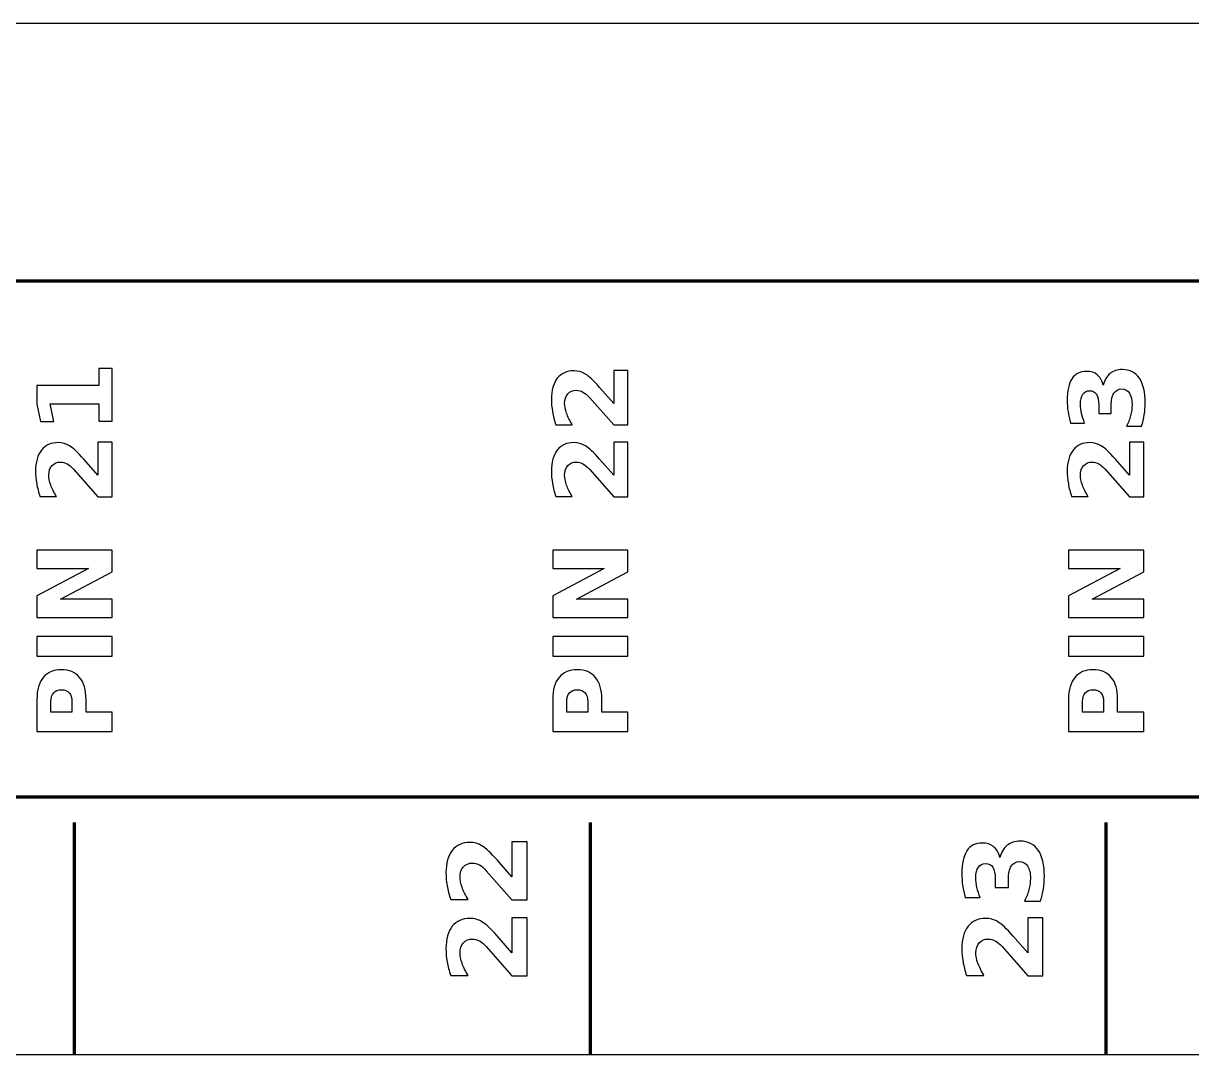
# Model space of a CAD drawing. Header units: centimetres. Extents: x -11 to 25, y -15.8 to -13.8.
# Drawn here: x 9.401 to 11.666, y -15.85 to -13.85 of the extents above; entities that cross this region are included whole.
import ezdxf

# ---------------------------------------------------------------- set-up
doc = ezdxf.new("R2010")
doc.units = ezdxf.units.CM
doc.header["$MEASUREMENT"] = 0
doc.layers.add('Layer 1', color=7, linetype='Continuous')

msp = doc.modelspace()

# ---------------------------------------------------------------- linework, layer by layer
at = {"layer": 'Layer 1', "color": 7}
msp.add_open_spline([(-10.9698, -13.85), (-10.9698, -13.85), (25.0302, -13.85), (25.0302, -13.85), (25.0302, -13.85), (25.0302, -13.85), (25.0302, -15.85), (25.0302, -15.85), (25.0302, -15.85), (25.0302, -15.85), (-10.9698, -15.85), (-10.9698, -15.85), (-10.9698, -15.85), (-10.9698, -15.85), (-10.9698, -13.85), (-10.9698, -13.85)], degree=3, knots=[0, 0, 0, 0, 0.25, 0.25, 0.25, 0.25, 0.5, 0.5, 0.5, 0.5, 0.75, 0.75, 0.75, 0.75, 1, 1, 1, 1], dxfattribs=at)
at = {"layer": 'Layer 1', "color": 250, "lineweight": 100}
msp.add_open_spline([(-10.76247, -15.35), (-10.76247, -15.35), (-10.76247, -14.35), (-10.76247, -14.35), (-10.76247, -14.35), (-10.76247, -14.35), (24.83753, -14.35), (24.83753, -14.35), (24.83753, -14.35), (24.83753, -14.35), (24.83753, -15.35), (24.83753, -15.35), (24.83753, -15.35), (24.83753, -15.35), (-10.76247, -15.35), (-10.76247, -15.35)], degree=3, knots=[0, 0, 0, 0, 0.25, 0.25, 0.25, 0.25, 0.5, 0.5, 0.5, 0.5, 0.75, 0.75, 0.75, 0.75, 1, 1, 1, 1], dxfattribs=at)
at = {"layer": 'Layer 1', "color": 250}
for points, knots in [([(9.54686, -14.62128), (9.54686, -14.62128), (9.54686, -14.58808), (9.54686, -14.58808), (9.54686, -14.58808), (9.54686, -14.58808), (9.45263, -14.58808), (9.45263, -14.58808), (9.45263, -14.58808), (9.45263, -14.58808), (9.45966, -14.62214), (9.45966, -14.62214), (9.45966, -14.62214), (9.45966, -14.62214), (9.43406, -14.62214), (9.43406, -14.62214), (9.43406, -14.62214), (9.43406, -14.62214), (9.42703, -14.58828), (9.42703, -14.58828), (9.42703, -14.58828), (9.42703, -14.58828), (9.42703, -14.55254), (9.42703, -14.55254), (9.42703, -14.55254), (9.42703, -14.55254), (9.54686, -14.55254), (9.54686, -14.55254), (9.54686, -14.55254), (9.54686, -14.55254), (9.54686, -14.51934), (9.54686, -14.51934), (9.54686, -14.51934), (9.54686, -14.51934), (9.57283, -14.51934), (9.57283, -14.51934), (9.57283, -14.51934), (9.57283, -14.51934), (9.57283, -14.62128), (9.57283, -14.62128), (9.57283, -14.62128), (9.57283, -14.62128), (9.54686, -14.62128), (9.54686, -14.62128)], [0, 0, 0, 0, 0.0909091, 0.0909091, 0.0909091, 0.0909091, 0.1818182, 0.1818182, 0.1818182, 0.1818182, 0.2727273, 0.2727273, 0.2727273, 0.2727273, 0.3636364, 0.3636364, 0.3636364, 0.3636364, 0.4545455, 0.4545455, 0.4545455, 0.4545455, 0.5454545, 0.5454545, 0.5454545, 0.5454545, 0.6363636, 0.6363636, 0.6363636, 0.6363636, 0.7272727, 0.7272727, 0.7272727, 0.7272727, 0.8181818, 0.8181818, 0.8181818, 0.8181818, 0.9090909, 0.9090909, 0.9090909, 0.9090909, 1, 1, 1, 1]), ([(10.5452, -14.58708), (10.5452, -14.58708), (10.5452, -14.52291), (10.5452, -14.52291), (10.5452, -14.52291), (10.5452, -14.52291), (10.57283, -14.52291), (10.57283, -14.52291), (10.57283, -14.52291), (10.57283, -14.52291), (10.57283, -14.62888), (10.57283, -14.62888), (10.57283, -14.62888), (10.57283, -14.62888), (10.5452, -14.62888), (10.5452, -14.62888), (10.5452, -14.62888), (10.5452, -14.62888), (10.49823, -14.57564), (10.49823, -14.57564), (10.49823, -14.57564), (10.49393, -14.57088), (10.48973, -14.56738), (10.48563, -14.56511), (10.48563, -14.56511), (10.48153, -14.56281), (10.47726, -14.56168), (10.47283, -14.56168), (10.47283, -14.56168), (10.466, -14.56168), (10.4605, -14.56398), (10.45633, -14.56858), (10.45633, -14.56858), (10.45216, -14.57314), (10.4501, -14.57924), (10.4501, -14.58688), (10.4501, -14.58688), (10.4501, -14.59274), (10.45136, -14.59914), (10.45386, -14.60611), (10.45386, -14.60611), (10.45636, -14.61308), (10.4601, -14.62054), (10.46503, -14.62848), (10.46503, -14.62848), (10.46503, -14.62848), (10.433, -14.62848), (10.433, -14.62848), (10.433, -14.62848), (10.4302, -14.62001), (10.42806, -14.61164), (10.4266, -14.60338), (10.4266, -14.60338), (10.42513, -14.59511), (10.4244, -14.58701), (10.4244, -14.57904), (10.4244, -14.57904), (10.4244, -14.56161), (10.42823, -14.54804), (10.43593, -14.53838), (10.43593, -14.53838), (10.4436, -14.52871), (10.4543, -14.52388), (10.46806, -14.52388), (10.46806, -14.52388), (10.476, -14.52388), (10.4834, -14.52594), (10.49026, -14.53004), (10.49026, -14.53004), (10.49713, -14.53414), (10.50633, -14.54278), (10.51786, -14.55591), (10.51786, -14.55591), (10.51786, -14.55591), (10.5452, -14.58708), (10.5452, -14.58708)], [0, 0, 0, 0, 0.0526316, 0.0526316, 0.0526316, 0.0526316, 0.1052632, 0.1052632, 0.1052632, 0.1052632, 0.1578947, 0.1578947, 0.1578947, 0.1578947, 0.2105263, 0.2105263, 0.2105263, 0.2105263, 0.2631579, 0.2631579, 0.2631579, 0.2631579, 0.3157895, 0.3157895, 0.3157895, 0.3157895, 0.3684211, 0.3684211, 0.3684211, 0.3684211, 0.4210526, 0.4210526, 0.4210526, 0.4210526, 0.4736842, 0.4736842, 0.4736842, 0.4736842, 0.5263158, 0.5263158, 0.5263158, 0.5263158, 0.5789474, 0.5789474, 0.5789474, 0.5789474, 0.6315789, 0.6315789, 0.6315789, 0.6315789, 0.6842105, 0.6842105, 0.6842105, 0.6842105, 0.7368421, 0.7368421, 0.7368421, 0.7368421, 0.7894737, 0.7894737, 0.7894737, 0.7894737, 0.8421053, 0.8421053, 0.8421053, 0.8421053, 0.8947368, 0.8947368, 0.8947368, 0.8947368, 0.9473684, 0.9473684, 0.9473684, 0.9473684, 1, 1, 1, 1]), ([(11.4942, -14.55154), (11.49673, -14.54174), (11.50116, -14.53424), (11.50743, -14.52914), (11.50743, -14.52914), (11.51373, -14.52404), (11.5217, -14.52148), (11.5314, -14.52148), (11.5314, -14.52148), (11.54586, -14.52148), (11.55686, -14.52701), (11.5644, -14.53808), (11.5644, -14.53808), (11.5719, -14.54914), (11.57566, -14.56528), (11.57566, -14.58651), (11.57566, -14.58651), (11.57566, -14.59401), (11.57506, -14.60151), (11.57386, -14.60904), (11.57386, -14.60904), (11.57266, -14.61654), (11.57083, -14.62398), (11.56843, -14.63134), (11.56843, -14.63134), (11.56843, -14.63134), (11.53943, -14.63134), (11.53943, -14.63134), (11.53943, -14.63134), (11.54293, -14.62431), (11.5456, -14.61734), (11.5474, -14.61041), (11.5474, -14.61041), (11.54916, -14.60348), (11.55006, -14.59664), (11.55006, -14.58994), (11.55006, -14.58994), (11.55006, -14.57998), (11.54833, -14.57234), (11.5449, -14.56704), (11.5449, -14.56704), (11.54143, -14.56174), (11.5365, -14.55908), (11.53003, -14.55908), (11.53003, -14.55908), (11.5234, -14.55908), (11.51836, -14.56181), (11.51496, -14.56724), (11.51496, -14.56724), (11.51153, -14.57268), (11.50983, -14.58071), (11.50983, -14.59131), (11.50983, -14.59131), (11.50983, -14.59131), (11.50983, -14.60634), (11.50983, -14.60634), (11.50983, -14.60634), (11.50983, -14.60634), (11.4856, -14.60634), (11.4856, -14.60634), (11.4856, -14.60634), (11.4856, -14.60634), (11.4856, -14.59054), (11.4856, -14.59054), (11.4856, -14.59054), (11.4856, -14.58108), (11.48413, -14.57408), (11.48116, -14.56944), (11.48116, -14.56944), (11.4782, -14.56481), (11.4737, -14.56251), (11.46766, -14.56251), (11.46766, -14.56251), (11.46206, -14.56251), (11.45773, -14.56474), (11.4547, -14.56924), (11.4547, -14.56924), (11.45163, -14.57374), (11.4501, -14.58008), (11.4501, -14.58828), (11.4501, -14.58828), (11.4501, -14.59434), (11.45076, -14.60044), (11.45213, -14.60664), (11.45213, -14.60664), (11.4535, -14.61281), (11.45553, -14.61894), (11.4582, -14.62508), (11.4582, -14.62508), (11.4582, -14.62508), (11.43066, -14.62508), (11.43066, -14.62508), (11.43066, -14.62508), (11.42856, -14.61764), (11.427, -14.61031), (11.42596, -14.60301), (11.42596, -14.60301), (11.42493, -14.59571), (11.4244, -14.58858), (11.4244, -14.58154), (11.4244, -14.58154), (11.4244, -14.56261), (11.4275, -14.54841), (11.43373, -14.53901), (11.43373, -14.53901), (11.43993, -14.52961), (11.4493, -14.52491), (11.4618, -14.52491), (11.4618, -14.52491), (11.4703, -14.52491), (11.4773, -14.52714), (11.48273, -14.53164), (11.48273, -14.53164), (11.48816, -14.53614), (11.492, -14.54278), (11.4942, -14.55154)], [0, 0, 0, 0, 0.0344828, 0.0344828, 0.0344828, 0.0344828, 0.0689655, 0.0689655, 0.0689655, 0.0689655, 0.1034483, 0.1034483, 0.1034483, 0.1034483, 0.137931, 0.137931, 0.137931, 0.137931, 0.1724138, 0.1724138, 0.1724138, 0.1724138, 0.2068966, 0.2068966, 0.2068966, 0.2068966, 0.2413793, 0.2413793, 0.2413793, 0.2413793, 0.2758621, 0.2758621, 0.2758621, 0.2758621, 0.3103448, 0.3103448, 0.3103448, 0.3103448, 0.3448276, 0.3448276, 0.3448276, 0.3448276, 0.3793103, 0.3793103, 0.3793103, 0.3793103, 0.4137931, 0.4137931, 0.4137931, 0.4137931, 0.4482759, 0.4482759, 0.4482759, 0.4482759, 0.4827586, 0.4827586, 0.4827586, 0.4827586, 0.5172414, 0.5172414, 0.5172414, 0.5172414, 0.5517241, 0.5517241, 0.5517241, 0.5517241, 0.5862069, 0.5862069, 0.5862069, 0.5862069, 0.6206897, 0.6206897, 0.6206897, 0.6206897, 0.6551724, 0.6551724, 0.6551724, 0.6551724, 0.6896552, 0.6896552, 0.6896552, 0.6896552, 0.7241379, 0.7241379, 0.7241379, 0.7241379, 0.7586207, 0.7586207, 0.7586207, 0.7586207, 0.7931034, 0.7931034, 0.7931034, 0.7931034, 0.8275862, 0.8275862, 0.8275862, 0.8275862, 0.862069, 0.862069, 0.862069, 0.862069, 0.8965517, 0.8965517, 0.8965517, 0.8965517, 0.9310345, 0.9310345, 0.9310345, 0.9310345, 0.9655172, 0.9655172, 0.9655172, 0.9655172, 1, 1, 1, 1]), ([(9.5452, -14.72625), (9.5452, -14.72625), (9.5452, -14.66208), (9.5452, -14.66208), (9.5452, -14.66208), (9.5452, -14.66208), (9.57283, -14.66208), (9.57283, -14.66208), (9.57283, -14.66208), (9.57283, -14.66208), (9.57283, -14.76805), (9.57283, -14.76805), (9.57283, -14.76805), (9.57283, -14.76805), (9.5452, -14.76805), (9.5452, -14.76805), (9.5452, -14.76805), (9.5452, -14.76805), (9.49823, -14.71481), (9.49823, -14.71481), (9.49823, -14.71481), (9.49393, -14.71005), (9.48973, -14.70655), (9.48563, -14.70428), (9.48563, -14.70428), (9.48153, -14.70198), (9.47726, -14.70085), (9.47283, -14.70085), (9.47283, -14.70085), (9.466, -14.70085), (9.4605, -14.70315), (9.45633, -14.70775), (9.45633, -14.70775), (9.45216, -14.71231), (9.4501, -14.71841), (9.4501, -14.72605), (9.4501, -14.72605), (9.4501, -14.73191), (9.45136, -14.73831), (9.45386, -14.74528), (9.45386, -14.74528), (9.45636, -14.75225), (9.4601, -14.75971), (9.46503, -14.76765), (9.46503, -14.76765), (9.46503, -14.76765), (9.433, -14.76765), (9.433, -14.76765), (9.433, -14.76765), (9.4302, -14.75918), (9.42806, -14.75081), (9.4266, -14.74255), (9.4266, -14.74255), (9.42513, -14.73428), (9.4244, -14.72618), (9.4244, -14.71821), (9.4244, -14.71821), (9.4244, -14.70078), (9.42823, -14.68721), (9.43593, -14.67755), (9.43593, -14.67755), (9.4436, -14.66788), (9.4543, -14.66305), (9.46806, -14.66305), (9.46806, -14.66305), (9.476, -14.66305), (9.4834, -14.66511), (9.49026, -14.66921), (9.49026, -14.66921), (9.49713, -14.67331), (9.50633, -14.68195), (9.51786, -14.69508), (9.51786, -14.69508), (9.51786, -14.69508), (9.5452, -14.72625), (9.5452, -14.72625)], [0, 0, 0, 0, 0.0526316, 0.0526316, 0.0526316, 0.0526316, 0.1052632, 0.1052632, 0.1052632, 0.1052632, 0.1578947, 0.1578947, 0.1578947, 0.1578947, 0.2105263, 0.2105263, 0.2105263, 0.2105263, 0.2631579, 0.2631579, 0.2631579, 0.2631579, 0.3157895, 0.3157895, 0.3157895, 0.3157895, 0.3684211, 0.3684211, 0.3684211, 0.3684211, 0.4210526, 0.4210526, 0.4210526, 0.4210526, 0.4736842, 0.4736842, 0.4736842, 0.4736842, 0.5263158, 0.5263158, 0.5263158, 0.5263158, 0.5789474, 0.5789474, 0.5789474, 0.5789474, 0.6315789, 0.6315789, 0.6315789, 0.6315789, 0.6842105, 0.6842105, 0.6842105, 0.6842105, 0.7368421, 0.7368421, 0.7368421, 0.7368421, 0.7894737, 0.7894737, 0.7894737, 0.7894737, 0.8421053, 0.8421053, 0.8421053, 0.8421053, 0.8947368, 0.8947368, 0.8947368, 0.8947368, 0.9473684, 0.9473684, 0.9473684, 0.9473684, 1, 1, 1, 1]), ([(10.5452, -14.72625), (10.5452, -14.72625), (10.5452, -14.66208), (10.5452, -14.66208), (10.5452, -14.66208), (10.5452, -14.66208), (10.57283, -14.66208), (10.57283, -14.66208), (10.57283, -14.66208), (10.57283, -14.66208), (10.57283, -14.76805), (10.57283, -14.76805), (10.57283, -14.76805), (10.57283, -14.76805), (10.5452, -14.76805), (10.5452, -14.76805), (10.5452, -14.76805), (10.5452, -14.76805), (10.49823, -14.71481), (10.49823, -14.71481), (10.49823, -14.71481), (10.49393, -14.71005), (10.48973, -14.70655), (10.48563, -14.70428), (10.48563, -14.70428), (10.48153, -14.70198), (10.47726, -14.70085), (10.47283, -14.70085), (10.47283, -14.70085), (10.466, -14.70085), (10.4605, -14.70315), (10.45633, -14.70775), (10.45633, -14.70775), (10.45216, -14.71231), (10.4501, -14.71841), (10.4501, -14.72605), (10.4501, -14.72605), (10.4501, -14.73191), (10.45136, -14.73831), (10.45386, -14.74528), (10.45386, -14.74528), (10.45636, -14.75225), (10.4601, -14.75971), (10.46503, -14.76765), (10.46503, -14.76765), (10.46503, -14.76765), (10.433, -14.76765), (10.433, -14.76765), (10.433, -14.76765), (10.4302, -14.75918), (10.42806, -14.75081), (10.4266, -14.74255), (10.4266, -14.74255), (10.42513, -14.73428), (10.4244, -14.72618), (10.4244, -14.71821), (10.4244, -14.71821), (10.4244, -14.70078), (10.42823, -14.68721), (10.43593, -14.67755), (10.43593, -14.67755), (10.4436, -14.66788), (10.4543, -14.66305), (10.46806, -14.66305), (10.46806, -14.66305), (10.476, -14.66305), (10.4834, -14.66511), (10.49026, -14.66921), (10.49026, -14.66921), (10.49713, -14.67331), (10.50633, -14.68195), (10.51786, -14.69508), (10.51786, -14.69508), (10.51786, -14.69508), (10.5452, -14.72625), (10.5452, -14.72625)], [0, 0, 0, 0, 0.0526316, 0.0526316, 0.0526316, 0.0526316, 0.1052632, 0.1052632, 0.1052632, 0.1052632, 0.1578947, 0.1578947, 0.1578947, 0.1578947, 0.2105263, 0.2105263, 0.2105263, 0.2105263, 0.2631579, 0.2631579, 0.2631579, 0.2631579, 0.3157895, 0.3157895, 0.3157895, 0.3157895, 0.3684211, 0.3684211, 0.3684211, 0.3684211, 0.4210526, 0.4210526, 0.4210526, 0.4210526, 0.4736842, 0.4736842, 0.4736842, 0.4736842, 0.5263158, 0.5263158, 0.5263158, 0.5263158, 0.5789474, 0.5789474, 0.5789474, 0.5789474, 0.6315789, 0.6315789, 0.6315789, 0.6315789, 0.6842105, 0.6842105, 0.6842105, 0.6842105, 0.7368421, 0.7368421, 0.7368421, 0.7368421, 0.7894737, 0.7894737, 0.7894737, 0.7894737, 0.8421053, 0.8421053, 0.8421053, 0.8421053, 0.8947368, 0.8947368, 0.8947368, 0.8947368, 0.9473684, 0.9473684, 0.9473684, 0.9473684, 1, 1, 1, 1]), ([(11.5452, -14.72625), (11.5452, -14.72625), (11.5452, -14.66208), (11.5452, -14.66208), (11.5452, -14.66208), (11.5452, -14.66208), (11.57283, -14.66208), (11.57283, -14.66208), (11.57283, -14.66208), (11.57283, -14.66208), (11.57283, -14.76805), (11.57283, -14.76805), (11.57283, -14.76805), (11.57283, -14.76805), (11.5452, -14.76805), (11.5452, -14.76805), (11.5452, -14.76805), (11.5452, -14.76805), (11.49823, -14.71481), (11.49823, -14.71481), (11.49823, -14.71481), (11.49393, -14.71005), (11.48973, -14.70655), (11.48563, -14.70428), (11.48563, -14.70428), (11.48153, -14.70198), (11.47726, -14.70085), (11.47283, -14.70085), (11.47283, -14.70085), (11.466, -14.70085), (11.4605, -14.70315), (11.45633, -14.70775), (11.45633, -14.70775), (11.45216, -14.71231), (11.4501, -14.71841), (11.4501, -14.72605), (11.4501, -14.72605), (11.4501, -14.73191), (11.45136, -14.73831), (11.45386, -14.74528), (11.45386, -14.74528), (11.45636, -14.75225), (11.4601, -14.75971), (11.46503, -14.76765), (11.46503, -14.76765), (11.46503, -14.76765), (11.433, -14.76765), (11.433, -14.76765), (11.433, -14.76765), (11.4302, -14.75918), (11.42806, -14.75081), (11.4266, -14.74255), (11.4266, -14.74255), (11.42513, -14.73428), (11.4244, -14.72618), (11.4244, -14.71821), (11.4244, -14.71821), (11.4244, -14.70078), (11.42823, -14.68721), (11.43593, -14.67755), (11.43593, -14.67755), (11.4436, -14.66788), (11.4543, -14.66305), (11.46806, -14.66305), (11.46806, -14.66305), (11.476, -14.66305), (11.4834, -14.66511), (11.49026, -14.66921), (11.49026, -14.66921), (11.49713, -14.67331), (11.50633, -14.68195), (11.51786, -14.69508), (11.51786, -14.69508), (11.51786, -14.69508), (11.5452, -14.72625), (11.5452, -14.72625)], [0, 0, 0, 0, 0.0526316, 0.0526316, 0.0526316, 0.0526316, 0.1052632, 0.1052632, 0.1052632, 0.1052632, 0.1578947, 0.1578947, 0.1578947, 0.1578947, 0.2105263, 0.2105263, 0.2105263, 0.2105263, 0.2631579, 0.2631579, 0.2631579, 0.2631579, 0.3157895, 0.3157895, 0.3157895, 0.3157895, 0.3684211, 0.3684211, 0.3684211, 0.3684211, 0.4210526, 0.4210526, 0.4210526, 0.4210526, 0.4736842, 0.4736842, 0.4736842, 0.4736842, 0.5263158, 0.5263158, 0.5263158, 0.5263158, 0.5789474, 0.5789474, 0.5789474, 0.5789474, 0.6315789, 0.6315789, 0.6315789, 0.6315789, 0.6842105, 0.6842105, 0.6842105, 0.6842105, 0.7368421, 0.7368421, 0.7368421, 0.7368421, 0.7894737, 0.7894737, 0.7894737, 0.7894737, 0.8421053, 0.8421053, 0.8421053, 0.8421053, 0.8947368, 0.8947368, 0.8947368, 0.8947368, 0.9473684, 0.9473684, 0.9473684, 0.9473684, 1, 1, 1, 1]), ([(9.42703, -15.00251), (9.42703, -15.00251), (9.42703, -14.96051), (9.42703, -14.96051), (9.42703, -14.96051), (9.42703, -14.96051), (9.52703, -14.90748), (9.52703, -14.90748), (9.52703, -14.90748), (9.52703, -14.90748), (9.42703, -14.90748), (9.42703, -14.90748), (9.42703, -14.90748), (9.42703, -14.90748), (9.42703, -14.87185), (9.42703, -14.87185), (9.42703, -14.87185), (9.42703, -14.87185), (9.57283, -14.87185), (9.57283, -14.87185), (9.57283, -14.87185), (9.57283, -14.87185), (9.57283, -14.91385), (9.57283, -14.91385), (9.57283, -14.91385), (9.57283, -14.91385), (9.47283, -14.96688), (9.47283, -14.96688), (9.47283, -14.96688), (9.47283, -14.96688), (9.57283, -14.96688), (9.57283, -14.96688), (9.57283, -14.96688), (9.57283, -14.96688), (9.57283, -15.00251), (9.57283, -15.00251), (9.57283, -15.00251), (9.57283, -15.00251), (9.42703, -15.00251), (9.42703, -15.00251)], [0, 0, 0, 0, 0.1, 0.1, 0.1, 0.1, 0.2, 0.2, 0.2, 0.2, 0.3, 0.3, 0.3, 0.3, 0.4, 0.4, 0.4, 0.4, 0.5, 0.5, 0.5, 0.5, 0.6, 0.6, 0.6, 0.6, 0.7, 0.7, 0.7, 0.7, 0.8, 0.8, 0.8, 0.8, 0.9, 0.9, 0.9, 0.9, 1, 1, 1, 1]), ([(10.42703, -15.00251), (10.42703, -15.00251), (10.42703, -14.96051), (10.42703, -14.96051), (10.42703, -14.96051), (10.42703, -14.96051), (10.52703, -14.90748), (10.52703, -14.90748), (10.52703, -14.90748), (10.52703, -14.90748), (10.42703, -14.90748), (10.42703, -14.90748), (10.42703, -14.90748), (10.42703, -14.90748), (10.42703, -14.87185), (10.42703, -14.87185), (10.42703, -14.87185), (10.42703, -14.87185), (10.57283, -14.87185), (10.57283, -14.87185), (10.57283, -14.87185), (10.57283, -14.87185), (10.57283, -14.91385), (10.57283, -14.91385), (10.57283, -14.91385), (10.57283, -14.91385), (10.47283, -14.96688), (10.47283, -14.96688), (10.47283, -14.96688), (10.47283, -14.96688), (10.57283, -14.96688), (10.57283, -14.96688), (10.57283, -14.96688), (10.57283, -14.96688), (10.57283, -15.00251), (10.57283, -15.00251), (10.57283, -15.00251), (10.57283, -15.00251), (10.42703, -15.00251), (10.42703, -15.00251)], [0, 0, 0, 0, 0.1, 0.1, 0.1, 0.1, 0.2, 0.2, 0.2, 0.2, 0.3, 0.3, 0.3, 0.3, 0.4, 0.4, 0.4, 0.4, 0.5, 0.5, 0.5, 0.5, 0.6, 0.6, 0.6, 0.6, 0.7, 0.7, 0.7, 0.7, 0.8, 0.8, 0.8, 0.8, 0.9, 0.9, 0.9, 0.9, 1, 1, 1, 1]), ([(11.42703, -15.00251), (11.42703, -15.00251), (11.42703, -14.96051), (11.42703, -14.96051), (11.42703, -14.96051), (11.42703, -14.96051), (11.52703, -14.90748), (11.52703, -14.90748), (11.52703, -14.90748), (11.52703, -14.90748), (11.42703, -14.90748), (11.42703, -14.90748), (11.42703, -14.90748), (11.42703, -14.90748), (11.42703, -14.87185), (11.42703, -14.87185), (11.42703, -14.87185), (11.42703, -14.87185), (11.57283, -14.87185), (11.57283, -14.87185), (11.57283, -14.87185), (11.57283, -14.87185), (11.57283, -14.91385), (11.57283, -14.91385), (11.57283, -14.91385), (11.57283, -14.91385), (11.47283, -14.96688), (11.47283, -14.96688), (11.47283, -14.96688), (11.47283, -14.96688), (11.57283, -14.96688), (11.57283, -14.96688), (11.57283, -14.96688), (11.57283, -14.96688), (11.57283, -15.00251), (11.57283, -15.00251), (11.57283, -15.00251), (11.57283, -15.00251), (11.42703, -15.00251), (11.42703, -15.00251)], [0, 0, 0, 0, 0.1, 0.1, 0.1, 0.1, 0.2, 0.2, 0.2, 0.2, 0.3, 0.3, 0.3, 0.3, 0.4, 0.4, 0.4, 0.4, 0.5, 0.5, 0.5, 0.5, 0.6, 0.6, 0.6, 0.6, 0.7, 0.7, 0.7, 0.7, 0.8, 0.8, 0.8, 0.8, 0.9, 0.9, 0.9, 0.9, 1, 1, 1, 1]), ([(9.42703, -15.07691), (9.42703, -15.07691), (9.42703, -15.03931), (9.42703, -15.03931), (9.42703, -15.03931), (9.42703, -15.03931), (9.57283, -15.03931), (9.57283, -15.03931), (9.57283, -15.03931), (9.57283, -15.03931), (9.57283, -15.07691), (9.57283, -15.07691), (9.57283, -15.07691), (9.57283, -15.07691), (9.42703, -15.07691), (9.42703, -15.07691)], [0, 0, 0, 0, 0.25, 0.25, 0.25, 0.25, 0.5, 0.5, 0.5, 0.5, 0.75, 0.75, 0.75, 0.75, 1, 1, 1, 1]), ([(10.42703, -15.07691), (10.42703, -15.07691), (10.42703, -15.03931), (10.42703, -15.03931), (10.42703, -15.03931), (10.42703, -15.03931), (10.57283, -15.03931), (10.57283, -15.03931), (10.57283, -15.03931), (10.57283, -15.03931), (10.57283, -15.07691), (10.57283, -15.07691), (10.57283, -15.07691), (10.57283, -15.07691), (10.42703, -15.07691), (10.42703, -15.07691)], [0, 0, 0, 0, 0.25, 0.25, 0.25, 0.25, 0.5, 0.5, 0.5, 0.5, 0.75, 0.75, 0.75, 0.75, 1, 1, 1, 1]), ([(11.42703, -15.07691), (11.42703, -15.07691), (11.42703, -15.03931), (11.42703, -15.03931), (11.42703, -15.03931), (11.42703, -15.03931), (11.57283, -15.03931), (11.57283, -15.03931), (11.57283, -15.03931), (11.57283, -15.03931), (11.57283, -15.07691), (11.57283, -15.07691), (11.57283, -15.07691), (11.57283, -15.07691), (11.42703, -15.07691), (11.42703, -15.07691)], [0, 0, 0, 0, 0.25, 0.25, 0.25, 0.25, 0.5, 0.5, 0.5, 0.5, 0.75, 0.75, 0.75, 0.75, 1, 1, 1, 1]), ([(9.42703, -15.22348), (9.42703, -15.22348), (9.42703, -15.16108), (9.42703, -15.16108), (9.42703, -15.16108), (9.42703, -15.14252), (9.43116, -15.12828), (9.4394, -15.11835), (9.4394, -15.11835), (9.44763, -15.10842), (9.45936, -15.10345), (9.4746, -15.10345), (9.4746, -15.10345), (9.48986, -15.10345), (9.50163, -15.10842), (9.50986, -15.11835), (9.50986, -15.11835), (9.5181, -15.12828), (9.52223, -15.14252), (9.52223, -15.16108), (9.52223, -15.16108), (9.52223, -15.16108), (9.52223, -15.18588), (9.52223, -15.18588), (9.52223, -15.18588), (9.52223, -15.18588), (9.57283, -15.18588), (9.57283, -15.18588), (9.57283, -15.18588), (9.57283, -15.18588), (9.57283, -15.22348), (9.57283, -15.22348), (9.57283, -15.22348), (9.57283, -15.22348), (9.42703, -15.22348), (9.42703, -15.22348)], [0, 0, 0, 0, 0.1111111, 0.1111111, 0.1111111, 0.1111111, 0.2222222, 0.2222222, 0.2222222, 0.2222222, 0.3333333, 0.3333333, 0.3333333, 0.3333333, 0.4444444, 0.4444444, 0.4444444, 0.4444444, 0.5555556, 0.5555556, 0.5555556, 0.5555556, 0.6666667, 0.6666667, 0.6666667, 0.6666667, 0.7777778, 0.7777778, 0.7777778, 0.7777778, 0.8888889, 0.8888889, 0.8888889, 0.8888889, 1, 1, 1, 1]), ([(10.42703, -15.22348), (10.42703, -15.22348), (10.42703, -15.16108), (10.42703, -15.16108), (10.42703, -15.16108), (10.42703, -15.14252), (10.43116, -15.12828), (10.4394, -15.11835), (10.4394, -15.11835), (10.44763, -15.10842), (10.45936, -15.10345), (10.4746, -15.10345), (10.4746, -15.10345), (10.48986, -15.10345), (10.50163, -15.10842), (10.50986, -15.11835), (10.50986, -15.11835), (10.5181, -15.12828), (10.52223, -15.14252), (10.52223, -15.16108), (10.52223, -15.16108), (10.52223, -15.16108), (10.52223, -15.18588), (10.52223, -15.18588), (10.52223, -15.18588), (10.52223, -15.18588), (10.57283, -15.18588), (10.57283, -15.18588), (10.57283, -15.18588), (10.57283, -15.18588), (10.57283, -15.22348), (10.57283, -15.22348), (10.57283, -15.22348), (10.57283, -15.22348), (10.42703, -15.22348), (10.42703, -15.22348)], [0, 0, 0, 0, 0.1111111, 0.1111111, 0.1111111, 0.1111111, 0.2222222, 0.2222222, 0.2222222, 0.2222222, 0.3333333, 0.3333333, 0.3333333, 0.3333333, 0.4444444, 0.4444444, 0.4444444, 0.4444444, 0.5555556, 0.5555556, 0.5555556, 0.5555556, 0.6666667, 0.6666667, 0.6666667, 0.6666667, 0.7777778, 0.7777778, 0.7777778, 0.7777778, 0.8888889, 0.8888889, 0.8888889, 0.8888889, 1, 1, 1, 1]), ([(11.42703, -15.22348), (11.42703, -15.22348), (11.42703, -15.16108), (11.42703, -15.16108), (11.42703, -15.16108), (11.42703, -15.14252), (11.43116, -15.12828), (11.4394, -15.11835), (11.4394, -15.11835), (11.44763, -15.10842), (11.45936, -15.10345), (11.4746, -15.10345), (11.4746, -15.10345), (11.48986, -15.10345), (11.50163, -15.10842), (11.50986, -15.11835), (11.50986, -15.11835), (11.5181, -15.12828), (11.52223, -15.14252), (11.52223, -15.16108), (11.52223, -15.16108), (11.52223, -15.16108), (11.52223, -15.18588), (11.52223, -15.18588), (11.52223, -15.18588), (11.52223, -15.18588), (11.57283, -15.18588), (11.57283, -15.18588), (11.57283, -15.18588), (11.57283, -15.18588), (11.57283, -15.22348), (11.57283, -15.22348), (11.57283, -15.22348), (11.57283, -15.22348), (11.42703, -15.22348), (11.42703, -15.22348)], [0, 0, 0, 0, 0.1111111, 0.1111111, 0.1111111, 0.1111111, 0.2222222, 0.2222222, 0.2222222, 0.2222222, 0.3333333, 0.3333333, 0.3333333, 0.3333333, 0.4444444, 0.4444444, 0.4444444, 0.4444444, 0.5555556, 0.5555556, 0.5555556, 0.5555556, 0.6666667, 0.6666667, 0.6666667, 0.6666667, 0.7777778, 0.7777778, 0.7777778, 0.7777778, 0.8888889, 0.8888889, 0.8888889, 0.8888889, 1, 1, 1, 1]), ([(9.45426, -15.18588), (9.45426, -15.18588), (9.495, -15.18588), (9.495, -15.18588), (9.495, -15.18588), (9.495, -15.18588), (9.495, -15.16508), (9.495, -15.16508), (9.495, -15.16508), (9.495, -15.15778), (9.49323, -15.15215), (9.48966, -15.14818), (9.48966, -15.14818), (9.48613, -15.14422), (9.4811, -15.14222), (9.4746, -15.14222), (9.4746, -15.14222), (9.46806, -15.14222), (9.46306, -15.14422), (9.45953, -15.14818), (9.45953, -15.14818), (9.45603, -15.15215), (9.45426, -15.15778), (9.45426, -15.16508), (9.45426, -15.16508), (9.45426, -15.16508), (9.45426, -15.18588), (9.45426, -15.18588)], [0, 0, 0, 0, 0.1428571, 0.1428571, 0.1428571, 0.1428571, 0.2857143, 0.2857143, 0.2857143, 0.2857143, 0.4285714, 0.4285714, 0.4285714, 0.4285714, 0.5714286, 0.5714286, 0.5714286, 0.5714286, 0.7142857, 0.7142857, 0.7142857, 0.7142857, 0.8571429, 0.8571429, 0.8571429, 0.8571429, 1, 1, 1, 1]), ([(10.45426, -15.18588), (10.45426, -15.18588), (10.495, -15.18588), (10.495, -15.18588), (10.495, -15.18588), (10.495, -15.18588), (10.495, -15.16508), (10.495, -15.16508), (10.495, -15.16508), (10.495, -15.15778), (10.49323, -15.15215), (10.48966, -15.14818), (10.48966, -15.14818), (10.48613, -15.14422), (10.4811, -15.14222), (10.4746, -15.14222), (10.4746, -15.14222), (10.46806, -15.14222), (10.46306, -15.14422), (10.45953, -15.14818), (10.45953, -15.14818), (10.45603, -15.15215), (10.45426, -15.15778), (10.45426, -15.16508), (10.45426, -15.16508), (10.45426, -15.16508), (10.45426, -15.18588), (10.45426, -15.18588)], [0, 0, 0, 0, 0.1428571, 0.1428571, 0.1428571, 0.1428571, 0.2857143, 0.2857143, 0.2857143, 0.2857143, 0.4285714, 0.4285714, 0.4285714, 0.4285714, 0.5714286, 0.5714286, 0.5714286, 0.5714286, 0.7142857, 0.7142857, 0.7142857, 0.7142857, 0.8571429, 0.8571429, 0.8571429, 0.8571429, 1, 1, 1, 1]), ([(11.45426, -15.18588), (11.45426, -15.18588), (11.495, -15.18588), (11.495, -15.18588), (11.495, -15.18588), (11.495, -15.18588), (11.495, -15.16508), (11.495, -15.16508), (11.495, -15.16508), (11.495, -15.15778), (11.49323, -15.15215), (11.48966, -15.14818), (11.48966, -15.14818), (11.48613, -15.14422), (11.4811, -15.14222), (11.4746, -15.14222), (11.4746, -15.14222), (11.46806, -15.14222), (11.46306, -15.14422), (11.45953, -15.14818), (11.45953, -15.14818), (11.45603, -15.15215), (11.45426, -15.15778), (11.45426, -15.16508), (11.45426, -15.16508), (11.45426, -15.16508), (11.45426, -15.18588), (11.45426, -15.18588)], [0, 0, 0, 0, 0.1428571, 0.1428571, 0.1428571, 0.1428571, 0.2857143, 0.2857143, 0.2857143, 0.2857143, 0.4285714, 0.4285714, 0.4285714, 0.4285714, 0.5714286, 0.5714286, 0.5714286, 0.5714286, 0.7142857, 0.7142857, 0.7142857, 0.7142857, 0.8571429, 0.8571429, 0.8571429, 0.8571429, 1, 1, 1, 1]), ([(10.34792, -15.50535), (10.34792, -15.50535), (10.34792, -15.43744), (10.34792, -15.43744), (10.34792, -15.43744), (10.34792, -15.43744), (10.37717, -15.43744), (10.37717, -15.43744), (10.37717, -15.43744), (10.37717, -15.43744), (10.37717, -15.54959), (10.37717, -15.54959), (10.37717, -15.54959), (10.37717, -15.54959), (10.34792, -15.54959), (10.34792, -15.54959), (10.34792, -15.54959), (10.34792, -15.54959), (10.29822, -15.49325), (10.29822, -15.49325), (10.29822, -15.49325), (10.29367, -15.48821), (10.28922, -15.4845), (10.28488, -15.48211), (10.28488, -15.48211), (10.28054, -15.47967), (10.27603, -15.47847), (10.27134, -15.47847), (10.27134, -15.47847), (10.2641, -15.47847), (10.25828, -15.48091), (10.25387, -15.48577), (10.25387, -15.48577), (10.24946, -15.49061), (10.24728, -15.49706), (10.24728, -15.50514), (10.24728, -15.50514), (10.24728, -15.51135), (10.24862, -15.51812), (10.25126, -15.5255), (10.25126, -15.5255), (10.25391, -15.53287), (10.25786, -15.54077), (10.26308, -15.54917), (10.26308, -15.54917), (10.26308, -15.54917), (10.22918, -15.54917), (10.22918, -15.54917), (10.22918, -15.54917), (10.22621, -15.54021), (10.22396, -15.53135), (10.2224, -15.5226), (10.2224, -15.5226), (10.22085, -15.51386), (10.22008, -15.50528), (10.22008, -15.49685), (10.22008, -15.49685), (10.22008, -15.4784), (10.22413, -15.46404), (10.23228, -15.45381), (10.23228, -15.45381), (10.2404, -15.44358), (10.25172, -15.43847), (10.26629, -15.43847), (10.26629, -15.43847), (10.27469, -15.43847), (10.28252, -15.44065), (10.28979, -15.44499), (10.28979, -15.44499), (10.29705, -15.44933), (10.30679, -15.45847), (10.319, -15.47237), (10.319, -15.47237), (10.319, -15.47237), (10.34792, -15.50535), (10.34792, -15.50535)], [0, 0, 0, 0, 0.0526316, 0.0526316, 0.0526316, 0.0526316, 0.1052632, 0.1052632, 0.1052632, 0.1052632, 0.1578947, 0.1578947, 0.1578947, 0.1578947, 0.2105263, 0.2105263, 0.2105263, 0.2105263, 0.2631579, 0.2631579, 0.2631579, 0.2631579, 0.3157895, 0.3157895, 0.3157895, 0.3157895, 0.3684211, 0.3684211, 0.3684211, 0.3684211, 0.4210526, 0.4210526, 0.4210526, 0.4210526, 0.4736842, 0.4736842, 0.4736842, 0.4736842, 0.5263158, 0.5263158, 0.5263158, 0.5263158, 0.5789474, 0.5789474, 0.5789474, 0.5789474, 0.6315789, 0.6315789, 0.6315789, 0.6315789, 0.6842105, 0.6842105, 0.6842105, 0.6842105, 0.7368421, 0.7368421, 0.7368421, 0.7368421, 0.7894737, 0.7894737, 0.7894737, 0.7894737, 0.8421053, 0.8421053, 0.8421053, 0.8421053, 0.8947368, 0.8947368, 0.8947368, 0.8947368, 0.9473684, 0.9473684, 0.9473684, 0.9473684, 1, 1, 1, 1]), ([(11.29395, -15.46775), (11.29663, -15.45738), (11.30132, -15.44944), (11.30795, -15.44404), (11.30795, -15.44404), (11.31462, -15.43864), (11.32305, -15.43593), (11.33332, -15.43593), (11.33332, -15.43593), (11.34863, -15.43593), (11.36027, -15.44178), (11.36824, -15.45349), (11.36824, -15.45349), (11.37618, -15.46521), (11.38017, -15.48228), (11.38017, -15.50475), (11.38017, -15.50475), (11.38017, -15.51269), (11.37953, -15.52063), (11.37826, -15.5286), (11.37826, -15.5286), (11.37699, -15.53654), (11.37505, -15.54441), (11.37251, -15.5522), (11.37251, -15.5522), (11.37251, -15.5522), (11.34182, -15.5522), (11.34182, -15.5522), (11.34182, -15.5522), (11.34553, -15.54476), (11.34835, -15.53739), (11.35025, -15.53005), (11.35025, -15.53005), (11.35212, -15.52271), (11.35307, -15.51548), (11.35307, -15.50839), (11.35307, -15.50839), (11.35307, -15.49784), (11.35124, -15.48976), (11.34761, -15.48415), (11.34761, -15.48415), (11.34394, -15.47854), (11.33872, -15.47572), (11.33187, -15.47572), (11.33187, -15.47572), (11.32485, -15.47572), (11.31953, -15.47861), (11.31593, -15.48436), (11.31593, -15.48436), (11.31229, -15.49011), (11.31049, -15.49862), (11.31049, -15.50983), (11.31049, -15.50983), (11.31049, -15.50983), (11.31049, -15.52574), (11.31049, -15.52574), (11.31049, -15.52574), (11.31049, -15.52574), (11.28485, -15.52574), (11.28485, -15.52574), (11.28485, -15.52574), (11.28485, -15.52574), (11.28485, -15.50902), (11.28485, -15.50902), (11.28485, -15.50902), (11.28485, -15.499), (11.28329, -15.4916), (11.28015, -15.48669), (11.28015, -15.48669), (11.27701, -15.48179), (11.27225, -15.47935), (11.26587, -15.47935), (11.26587, -15.47935), (11.25994, -15.47935), (11.25535, -15.48172), (11.25214, -15.48648), (11.25214, -15.48648), (11.2489, -15.49124), (11.24728, -15.49795), (11.24728, -15.50662), (11.24728, -15.50662), (11.24728, -15.51304), (11.24798, -15.5195), (11.24943, -15.52606), (11.24943, -15.52606), (11.25087, -15.53259), (11.25303, -15.53908), (11.25585, -15.54557), (11.25585, -15.54557), (11.25585, -15.54557), (11.22671, -15.54557), (11.22671, -15.54557), (11.22671, -15.54557), (11.22449, -15.5377), (11.22283, -15.52994), (11.22173, -15.52222), (11.22173, -15.52222), (11.22064, -15.51449), (11.22008, -15.50694), (11.22008, -15.4995), (11.22008, -15.4995), (11.22008, -15.47946), (11.22336, -15.46443), (11.22995, -15.45448), (11.22995, -15.45448), (11.23652, -15.44453), (11.24643, -15.43956), (11.25966, -15.43956), (11.25966, -15.43956), (11.26865, -15.43956), (11.27606, -15.44192), (11.28181, -15.44669), (11.28181, -15.44669), (11.28756, -15.45145), (11.29162, -15.45847), (11.29395, -15.46775)], [0, 0, 0, 0, 0.0344828, 0.0344828, 0.0344828, 0.0344828, 0.0689655, 0.0689655, 0.0689655, 0.0689655, 0.1034483, 0.1034483, 0.1034483, 0.1034483, 0.137931, 0.137931, 0.137931, 0.137931, 0.1724138, 0.1724138, 0.1724138, 0.1724138, 0.2068966, 0.2068966, 0.2068966, 0.2068966, 0.2413793, 0.2413793, 0.2413793, 0.2413793, 0.2758621, 0.2758621, 0.2758621, 0.2758621, 0.3103448, 0.3103448, 0.3103448, 0.3103448, 0.3448276, 0.3448276, 0.3448276, 0.3448276, 0.3793103, 0.3793103, 0.3793103, 0.3793103, 0.4137931, 0.4137931, 0.4137931, 0.4137931, 0.4482759, 0.4482759, 0.4482759, 0.4482759, 0.4827586, 0.4827586, 0.4827586, 0.4827586, 0.5172414, 0.5172414, 0.5172414, 0.5172414, 0.5517241, 0.5517241, 0.5517241, 0.5517241, 0.5862069, 0.5862069, 0.5862069, 0.5862069, 0.6206897, 0.6206897, 0.6206897, 0.6206897, 0.6551724, 0.6551724, 0.6551724, 0.6551724, 0.6896552, 0.6896552, 0.6896552, 0.6896552, 0.7241379, 0.7241379, 0.7241379, 0.7241379, 0.7586207, 0.7586207, 0.7586207, 0.7586207, 0.7931034, 0.7931034, 0.7931034, 0.7931034, 0.8275862, 0.8275862, 0.8275862, 0.8275862, 0.862069, 0.862069, 0.862069, 0.862069, 0.8965517, 0.8965517, 0.8965517, 0.8965517, 0.9310345, 0.9310345, 0.9310345, 0.9310345, 0.9655172, 0.9655172, 0.9655172, 0.9655172, 1, 1, 1, 1]), ([(10.34792, -15.65264), (10.34792, -15.65264), (10.34792, -15.58473), (10.34792, -15.58473), (10.34792, -15.58473), (10.34792, -15.58473), (10.37717, -15.58473), (10.37717, -15.58473), (10.37717, -15.58473), (10.37717, -15.58473), (10.37717, -15.69688), (10.37717, -15.69688), (10.37717, -15.69688), (10.37717, -15.69688), (10.34792, -15.69688), (10.34792, -15.69688), (10.34792, -15.69688), (10.34792, -15.69688), (10.29822, -15.64054), (10.29822, -15.64054), (10.29822, -15.64054), (10.29367, -15.6355), (10.28922, -15.63179), (10.28488, -15.6294), (10.28488, -15.6294), (10.28054, -15.62696), (10.27603, -15.62576), (10.27134, -15.62576), (10.27134, -15.62576), (10.2641, -15.62576), (10.25828, -15.6282), (10.25387, -15.63306), (10.25387, -15.63306), (10.24946, -15.6379), (10.24728, -15.64435), (10.24728, -15.65243), (10.24728, -15.65243), (10.24728, -15.65864), (10.24862, -15.66541), (10.25126, -15.67279), (10.25126, -15.67279), (10.25391, -15.68016), (10.25786, -15.68806), (10.26308, -15.69646), (10.26308, -15.69646), (10.26308, -15.69646), (10.22918, -15.69646), (10.22918, -15.69646), (10.22918, -15.69646), (10.22621, -15.6875), (10.22396, -15.67864), (10.2224, -15.66989), (10.2224, -15.66989), (10.22085, -15.66115), (10.22008, -15.65257), (10.22008, -15.64414), (10.22008, -15.64414), (10.22008, -15.62569), (10.22413, -15.61133), (10.23228, -15.6011), (10.23228, -15.6011), (10.2404, -15.59087), (10.25172, -15.58576), (10.26629, -15.58576), (10.26629, -15.58576), (10.27469, -15.58576), (10.28252, -15.58794), (10.28979, -15.59228), (10.28979, -15.59228), (10.29705, -15.59662), (10.30679, -15.60576), (10.319, -15.61966), (10.319, -15.61966), (10.319, -15.61966), (10.34792, -15.65264), (10.34792, -15.65264)], [0, 0, 0, 0, 0.0526316, 0.0526316, 0.0526316, 0.0526316, 0.1052632, 0.1052632, 0.1052632, 0.1052632, 0.1578947, 0.1578947, 0.1578947, 0.1578947, 0.2105263, 0.2105263, 0.2105263, 0.2105263, 0.2631579, 0.2631579, 0.2631579, 0.2631579, 0.3157895, 0.3157895, 0.3157895, 0.3157895, 0.3684211, 0.3684211, 0.3684211, 0.3684211, 0.4210526, 0.4210526, 0.4210526, 0.4210526, 0.4736842, 0.4736842, 0.4736842, 0.4736842, 0.5263158, 0.5263158, 0.5263158, 0.5263158, 0.5789474, 0.5789474, 0.5789474, 0.5789474, 0.6315789, 0.6315789, 0.6315789, 0.6315789, 0.6842105, 0.6842105, 0.6842105, 0.6842105, 0.7368421, 0.7368421, 0.7368421, 0.7368421, 0.7894737, 0.7894737, 0.7894737, 0.7894737, 0.8421053, 0.8421053, 0.8421053, 0.8421053, 0.8947368, 0.8947368, 0.8947368, 0.8947368, 0.9473684, 0.9473684, 0.9473684, 0.9473684, 1, 1, 1, 1]), ([(11.34792, -15.65264), (11.34792, -15.65264), (11.34792, -15.58473), (11.34792, -15.58473), (11.34792, -15.58473), (11.34792, -15.58473), (11.37717, -15.58473), (11.37717, -15.58473), (11.37717, -15.58473), (11.37717, -15.58473), (11.37717, -15.69688), (11.37717, -15.69688), (11.37717, -15.69688), (11.37717, -15.69688), (11.34792, -15.69688), (11.34792, -15.69688), (11.34792, -15.69688), (11.34792, -15.69688), (11.29822, -15.64054), (11.29822, -15.64054), (11.29822, -15.64054), (11.29367, -15.6355), (11.28922, -15.63179), (11.28488, -15.6294), (11.28488, -15.6294), (11.28054, -15.62696), (11.27603, -15.62576), (11.27134, -15.62576), (11.27134, -15.62576), (11.2641, -15.62576), (11.25828, -15.6282), (11.25387, -15.63306), (11.25387, -15.63306), (11.24946, -15.6379), (11.24728, -15.64435), (11.24728, -15.65243), (11.24728, -15.65243), (11.24728, -15.65864), (11.24862, -15.66541), (11.25126, -15.67279), (11.25126, -15.67279), (11.25391, -15.68016), (11.25786, -15.68806), (11.26308, -15.69646), (11.26308, -15.69646), (11.26308, -15.69646), (11.22918, -15.69646), (11.22918, -15.69646), (11.22918, -15.69646), (11.22621, -15.6875), (11.22396, -15.67864), (11.2224, -15.66989), (11.2224, -15.66989), (11.22085, -15.66115), (11.22008, -15.65257), (11.22008, -15.64414), (11.22008, -15.64414), (11.22008, -15.62569), (11.22413, -15.61133), (11.23228, -15.6011), (11.23228, -15.6011), (11.2404, -15.59087), (11.25172, -15.58576), (11.26629, -15.58576), (11.26629, -15.58576), (11.27469, -15.58576), (11.28252, -15.58794), (11.28979, -15.59228), (11.28979, -15.59228), (11.29705, -15.59662), (11.30679, -15.60576), (11.319, -15.61966), (11.319, -15.61966), (11.319, -15.61966), (11.34792, -15.65264), (11.34792, -15.65264)], [0, 0, 0, 0, 0.0526316, 0.0526316, 0.0526316, 0.0526316, 0.1052632, 0.1052632, 0.1052632, 0.1052632, 0.1578947, 0.1578947, 0.1578947, 0.1578947, 0.2105263, 0.2105263, 0.2105263, 0.2105263, 0.2631579, 0.2631579, 0.2631579, 0.2631579, 0.3157895, 0.3157895, 0.3157895, 0.3157895, 0.3684211, 0.3684211, 0.3684211, 0.3684211, 0.4210526, 0.4210526, 0.4210526, 0.4210526, 0.4736842, 0.4736842, 0.4736842, 0.4736842, 0.5263158, 0.5263158, 0.5263158, 0.5263158, 0.5789474, 0.5789474, 0.5789474, 0.5789474, 0.6315789, 0.6315789, 0.6315789, 0.6315789, 0.6842105, 0.6842105, 0.6842105, 0.6842105, 0.7368421, 0.7368421, 0.7368421, 0.7368421, 0.7894737, 0.7894737, 0.7894737, 0.7894737, 0.8421053, 0.8421053, 0.8421053, 0.8421053, 0.8947368, 0.8947368, 0.8947368, 0.8947368, 0.9473684, 0.9473684, 0.9473684, 0.9473684, 1, 1, 1, 1])]:
    msp.add_open_spline(points, degree=3, knots=knots, dxfattribs=at)
at = {"layer": 'Layer 1', "color": 250, "lineweight": 106}
for points in [[(9.50003, -15.85), (9.50003, -15.85), (9.50001, -15.40001), (9.50001, -15.40001)], [(10.50003, -15.85), (10.50003, -15.85), (10.50001, -15.40001), (10.50001, -15.40001)], [(11.50003, -15.85), (11.50003, -15.85), (11.50001, -15.40001), (11.50001, -15.40001)]]:
    msp.add_open_spline(points, degree=3, dxfattribs=at)

doc.saveas('drawing.dxf')
